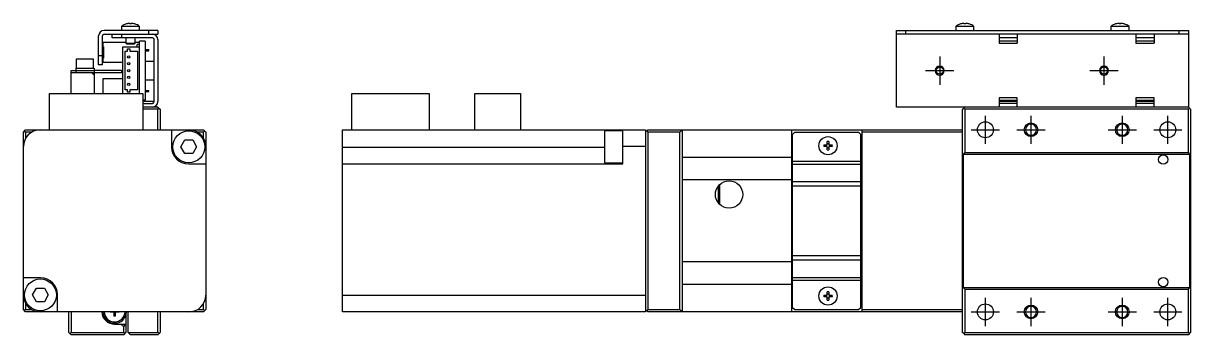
# Model space of a CAD drawing. Extents: x 0 to 542, y -8 to 227.
# Drawn here: x 285.9 to 541.8, y 85 to 153.4 of the extents above; entities that cross this region are included whole.
import ezdxf

# ---------------------------------------------------------------- set-up
doc = ezdxf.new("R2010")
doc.units = 0
doc.header["$LTSCALE"] = 0.5
doc.linetypes.add('CENTER', pattern=[50.8, 31.75, -6.35, 6.35, -6.35])
for name, color, linetype in [('MSM_CENTER', 1, 'CENTER'), ('MSM_CONTINUOUS', 7, 'CONTINUOUS'), ('MSM_NARROW', 5, 'CONTINUOUS')]:
    doc.layers.add(name, color=color, linetype=linetype)

msp = doc.modelspace()

# ---------------------------------------------------------------- linework, layer by layer
at = {"layer": 'MSM_CENTER'}
for p, q in [((486.8, 146.1), (486.8, 139.9)), ((522.8, 146.1), (522.8, 139.9)), ((483.7, 143), (489.9, 143)), ((519.7, 143), (525.9, 143)), ((496.8, 126.9), (496.8, 133.1)), ((506.8, 133.1), (506.8, 126.9)), ((526.8, 133.1), (526.8, 126.9)), ((536.8, 126.9), (536.8, 133.1)), ((493.7, 130), (499.9, 130)), ((503.7, 130), (509.9, 130)), ((523.7, 130), (529.9, 130)), ((533.7, 130), (539.9, 130)), ((496.8, 86.9), (496.8, 93.1)), ((506.8, 93.1), (506.8, 86.9)), ((526.8, 93.1), (526.8, 86.9)), ((536.8, 86.9), (536.8, 93.1)), ((493.7, 90), (499.9, 90)), ((503.7, 90), (509.9, 90)), ((523.7, 90), (529.9, 90)), ((533.7, 90), (539.9, 90))]:
    msp.add_line(p, q, dxfattribs=at)
at = {"layer": 'MSM_CONTINUOUS'}
for p, q in [((315.4, 151.8), (303.6, 151.8)), ((303.7, 151), (315.4, 151)), ((305.4, 150.2), (305.4, 151)), ((311.4, 152.697999), (307.4, 152.697999)), ((307.4, 152.697999), (307.4, 151.8)), ((307.4, 151), (307.4, 150.2)), ((308.471292, 153.255732), (308.45, 153.255732)), ((309.2, 153.255732), (309.2, 153.387476)), ((309.6, 153.255732), (309.2, 153.255732)), ((309.6, 153.387476), (309.6, 153.255732)), ((310.35, 153.255732), (310.328709, 153.255732)), ((311.4, 151.8), (311.4, 152.697999)), ((313.4, 151), (313.4, 151.8)), ((315.4, 151.8), (315.4, 151)), ((477.3, 151.8), (541.3, 151.8)), ((477.3, 135), (477.3, 151.8)), ((541.3, 151), (477.3, 151)), ((479.3, 151.8), (479.3, 151)), ((494.3, 152.697999), (490.3, 152.697999)), ((490.3, 152.697999), (490.3, 151.8)), ((491.371291, 153.255732), (491.35, 153.255732)), ((492.1, 153.255732), (492.1, 153.387476)), ((492.5, 153.255732), (492.1, 153.255732)), ((492.5, 153.387476), (492.5, 153.255732)), ((493.25, 153.255732), (493.228709, 153.255732)), ((494.3, 151.8), (494.3, 152.697999)), ((499.8, 151), (499.8, 149)), ((503.8, 151), (503.8, 149)), ((528.3, 152.697999), (524.3, 152.697999)), ((524.3, 152.697999), (524.3, 151.8)), ((525.371291, 153.255732), (525.35, 153.255732)), ((526.1, 153.255732), (526.1, 153.387476)), ((526.5, 153.255732), (526.1, 153.255732)), ((526.5, 153.387476), (526.5, 153.255732)), ((527.25, 153.255732), (527.228709, 153.255732)), ((528.3, 151.8), (528.3, 152.697999)), ((529.8, 151), (529.8, 149)), ((533.8, 151), (533.8, 149)), ((539.3, 151), (539.3, 151.8)), ((541.3, 151.8), (541.3, 135)), ((302.4, 144.3), (302.4, 150.6)), ((303.2, 150.5), (303.2, 144.3)), ((303.4, 149.25), (308.4, 149.25)), ((303.4, 148.25), (303.4, 149.25)), ((314.2, 150.2), (305.4, 150.2)), ((308.4, 150.199981), (308.4, 149)), ((308.4, 149), (310.4, 149)), ((308.4, 149), (308.6, 148.8)), ((310.2, 148.8), (308.6, 148.8)), ((310.2, 148.8), (310.4, 149)), ((310.4, 149), (310.4, 150.199981)), ((310.4, 149.25), (311.4, 149.25)), ((311.4, 148.705), (310.85, 148.705)), ((310.85, 148.25), (310.85, 148.705)), ((312.6, 149.5), (311.4, 149.5)), ((311.4, 138), (311.4, 149.5)), ((312.6, 149.5), (312.6, 136.5)), ((314.6, 136.2), (314.6, 149.8)), ((315.4, 149.8), (315.4, 136.2)), ((503.8, 150.2), (499.8, 150.2)), ((503.8, 149.5), (499.8, 149.5)), ((499.8, 149), (503.8, 149)), ((533.8, 150.2), (529.8, 150.2)), ((533.8, 149.5), (529.8, 149.5)), ((529.8, 149), (533.8, 149)), ((302.4, 146.3), (303.2, 146.3)), ((303.4, 148.25), (303.5, 148.25)), ((303.4, 147.45), (303.4, 146.55)), ((303.5, 147.45), (303.4, 147.45)), ((303.5, 147.075), (303.4, 147.075)), ((303.5, 146.925), (303.4, 146.925)), ((303.5, 146.55), (303.4, 146.55)), ((303.5, 148.25), (303.5, 145.75)), ((307.7, 148.25), (311.4, 148.25)), ((307.7, 138), (307.7, 148.25)), ((308.2, 147.25), (308.75, 147.25)), ((308.2, 138.75), (308.2, 147.25)), ((308.75, 147.25), (308.75, 147.75)), ((308.75, 147.75), (309.25, 147.75)), ((309.25, 147.75), (309.25, 147.25)), ((309.25, 147.25), (310.9, 147.25)), ((310.9, 147.25), (310.9, 138.75)), ((312.6, 147.625), (313.4, 147.625)), ((312.6, 147.375), (313.4, 147.375)), ((313.4, 147.375), (313.4, 147.625)), ((297.4, 143.5), (297.4, 142.5)), ((297.4, 143.5), (301.4, 143.5)), ((301.3, 145.5), (297.5, 145.5)), ((297.5, 145.5), (297.5, 143.5)), ((301.3, 143.5), (301.3, 145.5)), ((301.4, 143.5), (301.4, 138)), ((303.2, 144.3), (302.4, 144.3)), ((303.4, 144.75), (303.4, 145.75)), ((303.4, 145.75), (303.5, 145.75)), ((307.7, 144.75), (303.4, 144.75)), ((314.6, 145), (312.6, 145)), ((296.4, 143), (297.4, 143)), ((296.4, 138), (296.4, 143)), ((307.4, 142.5), (296.4, 142.5)), ((297.4, 143), (301.4, 143.000002)), ((300.9, 142.5), (301.4, 142)), ((307.4, 143.000002), (301.4, 143.000002)), ((303.4, 141.25), (307.7, 141.25)), ((303.4, 138), (303.4, 141.25)), ((307.4, 143.000002), (307.4, 142.5)), ((312.6, 141), (314.6, 141)), ((308.75, 138.75), (308.2, 138.75)), ((308.75, 138.25), (308.75, 138.75)), ((309.25, 138.25), (308.75, 138.25)), ((309.25, 138.75), (309.25, 138.25)), ((310.9, 138.75), (309.25, 138.75)), ((312.6, 138.625), (313.4, 138.625)), ((312.6, 138.375), (313.4, 138.375)), ((313.4, 138.375), (313.4, 138.625)), ((291.6, 130), (291.6, 138)), ((291.6, 138), (312.1, 138)), ((312.1, 138), (312.1, 130)), ((312.6, 136.5), (312.1, 136.5)), ((312.1, 135.8), (314.2, 135.8)), ((312.111325, 136.3), (314.4, 136.3)), ((314.4, 135.85359), (314.4, 136.3)), ((357.9, 130), (357.9, 138)), ((357.9, 138), (374.9, 138)), ((374.9, 138), (374.9, 130)), ((384.9, 130), (384.9, 138)), ((384.9, 138), (394.9, 138)), ((394.9, 138), (394.9, 130)), ((503.8, 137), (499.8, 137)), ((499.8, 137), (499.8, 135)), ((499.8, 136.5), (503.8, 136.5)), ((499.8, 136.3), (503.8, 136.3)), ((503.8, 135.8), (499.8, 135.8)), ((503.8, 135), (503.8, 137)), ((533.8, 137), (529.8, 137)), ((529.8, 137), (529.8, 135)), ((529.8, 136.5), (533.8, 136.5)), ((529.8, 136.3), (533.8, 136.3)), ((533.8, 135.8), (529.8, 135.8)), ((533.8, 135), (533.8, 137)), ((315.4, 135), (312.1, 135)), ((315.4, 134.5), (312.1, 134.5)), ((315.4, 135), (315.9, 134.5)), ((315.4, 134.5), (315.65, 134.75)), ((315.4, 130), (315.4, 134.5)), ((315.9, 134.5), (315.9, 130)), ((541.3, 135), (477.3, 135)), ((491.8, 134.5), (492.05, 134.75)), ((491.8, 85.5), (491.8, 134.5)), ((492.3, 135), (492.05, 134.75)), ((492.05, 134.75), (492.3, 134.5)), ((492.3, 134.5), (492.3, 125)), ((541.3, 134.5), (492.3, 134.5)), ((541.8, 134.5), (541.3, 135)), ((541.3, 134.5), (541.55, 134.75)), ((541.3, 125), (541.3, 134.5)), ((541.8, 134.5), (541.8, 85.5)), ((285.9, 129.5), (286.4, 130)), ((285.9, 90.5), (285.9, 129.5)), ((286.4, 129.5), (286.15, 129.75)), ((286.4, 130), (325.4, 130)), ((287.742583, 129.5), (286.4, 129.5)), ((286.4, 129.5), (286.4, 128.157418)), ((318.411775, 130), (318.411775, 126.211775)), ((325.4, 129.5), (324.057418, 129.5)), ((325.4, 130), (325.9, 129.5)), ((325.65, 129.75), (325.4, 129.5)), ((325.4, 128.157418), (325.4, 129.5)), ((325.9, 129.5), (325.9, 90.5)), ((355.9, 90), (355.9, 130)), ((355.9, 130), (422.3, 130)), ((413.3, 129.763456), (413.3, 122.763456)), ((417.3, 129.763456), (413.3, 129.763456)), ((417.3, 122.511775), (417.3, 130)), ((422.3, 130), (422.3, 90)), ((422.55, 129.75), (422.3, 129.5)), ((422.8, 130), (422.55, 129.75)), ((422.55, 129.75), (422.8, 129.5)), ((422.8, 130), (491.8, 130)), ((422.8, 129.5), (422.8, 90.5)), ((429.8, 129.5), (422.8, 129.5)), ((429.8, 129.5), (430.3, 130)), ((429.8, 90.5), (429.8, 129.5)), ((430.3, 130), (430.3, 90)), ((454.3, 130), (454.3, 90)), ((455, 129.5), (454.5, 129)), ((454.5, 91), (454.5, 129)), ((455, 129.5), (469, 129.5)), ((469.5, 129), (469, 129.5)), ((469.5, 91), (469.5, 129)), ((469.8, 90), (469.8, 130)), ((491.8, 129.5), (469.8, 129.5)), ((320.431406, 126.263456), (321.297431, 127.763456)), ((321.297431, 124.763456), (320.431406, 126.263456)), ((321.297431, 127.763456), (323.029482, 127.763456)), ((323.029482, 127.763456), (323.895507, 126.263456)), ((323.895507, 126.263456), (323.029482, 124.763456)), ((355.9, 126.211775), (413.3, 126.211775)), ((422.3, 126.3), (417.3, 126.3)), ((461.371291, 126.7), (462.1, 126.7)), ((462.1, 126.3), (461.371291, 126.3)), ((462.1, 126.7), (462.1, 127.428709)), ((462.1, 125.571291), (462.1, 126.3)), ((462.5, 127.428709), (462.5, 126.7)), ((462.5, 126.7), (463.228709, 126.7)), ((462.5, 126.3), (462.5, 125.571291)), ((463.228709, 126.3), (462.5, 126.3)), ((323.029482, 124.763456), (321.297431, 124.763456)), ((430.3, 124), (454.3, 124)), ((454.5, 124.25), (454.3, 124.25)), ((454.5, 123.12132), (469.5, 123.12132)), ((469.8, 124.25), (469.5, 124.25)), ((469.8, 123.75), (469.5, 123.75)), ((492.3, 125), (491.95, 124.65)), ((491.95, 124.65), (491.95, 95.35)), ((491.95, 124.65), (541.65, 124.65)), ((492.3, 125), (541.3, 125)), ((541.65, 124.65), (541.3, 125)), ((541.65, 95.35), (541.65, 124.65)), ((322.111775, 122.511775), (325.9, 122.511775)), ((355.9, 122.511775), (417.3, 122.511775)), ((413.3, 122.763456), (417.3, 122.763456)), ((454.5, 121), (454.3, 121)), ((469.5, 122.414214), (454.5, 122.414214)), ((454.3, 119), (430.3, 119)), ((438.3, 113.873864), (438.3, 117.726136)), ((438.6, 113.563932), (438.6, 118.036068)), ((454.5, 120), (454.3, 120)), ((454.5, 118.646447), (469.5, 118.646447)), ((469.5, 118.25), (469.8, 118.25)), ((454.5, 117.272971), (454.3, 117.272971)), ((469.5, 117.585787), (454.5, 117.585787)), ((438.3, 114), (438.2, 114)), ((454.3, 114.772971), (454.5, 114.772971)), ((469.6, 115), (469.5, 115)), ((469.6, 105), (469.6, 115)), ((469.8, 114.8), (469.6, 115)), ((454.3, 112.272971), (454.5, 112.272971)), ((454.5, 107.727029), (454.3, 107.727029)), ((454.5, 105.227029), (454.3, 105.227029)), ((469.5, 105), (469.6, 105)), ((469.6, 105), (469.8, 105.2)), ((454.3, 102.727029), (454.5, 102.727029)), ((454.5, 102.414214), (469.5, 102.414214)), ((454.3, 101), (430.3, 101)), ((454.3, 100), (454.5, 100)), ((469.5, 101.353554), (454.5, 101.353554)), ((469.8, 101.75), (469.5, 101.75)), ((289.688226, 97.488225), (285.9, 97.488225)), ((454.3, 99), (454.5, 99)), ((454.5, 97.585787), (469.5, 97.585787)), ((287.904494, 93.736544), (288.770519, 95.236544)), ((288.770519, 95.236544), (290.50257, 95.236544)), ((290.50257, 95.236544), (291.368595, 93.736544)), ((454.3, 96), (430.3, 96)), ((454.3, 95.75), (454.5, 95.75)), ((469.5, 96.87868), (454.5, 96.87868)), ((469.5, 96.25), (469.8, 96.25)), ((469.5, 95.75), (469.8, 95.75)), ((491.95, 95.35), (492.3, 95)), ((491.95, 95.35), (541.65, 95.35)), ((492.3, 95), (492.3, 85.5)), ((492.3, 95), (541.3, 95)), ((541.3, 95), (541.65, 95.35)), ((541.3, 85.5), (541.3, 95)), ((288.770519, 92.236544), (287.904494, 93.736544)), ((290.50257, 92.236544), (288.770519, 92.236544)), ((291.368595, 93.736544), (290.50257, 92.236544)), ((293.388226, 90), (293.388226, 93.788225)), ((355.9, 93.7), (422.3, 93.7)), ((461.371291, 93.7), (462.1, 93.7)), ((462.1, 93.3), (461.371291, 93.3)), ((462.1, 93.7), (462.1, 94.428709)), ((462.1, 92.571291), (462.1, 93.3)), ((462.5, 94.428709), (462.5, 93.7)), ((462.5, 93.7), (463.228709, 93.7)), ((462.5, 93.3), (462.5, 92.571291)), ((463.228709, 93.3), (462.5, 93.3)), ((286.4, 90), (285.9, 90.5)), ((286.15, 90.25), (286.4, 90.5)), ((286.4, 91.842583), (286.4, 90.5)), ((286.4, 90.5), (287.742583, 90.5)), ((325.4, 90), (286.4, 90)), ((295.9, 85.5), (295.9, 90)), ((296.4, 90), (296.4, 85.5)), ((304.9, 89.955), (304.9, 90)), ((305.695, 89.955), (304.9, 89.955)), ((305.435053, 89.99999), (305.429994, 89.955)), ((305.755, 89.895), (305.755, 89.1)), ((305.755, 89.629993), (306.045, 89.629993)), ((306.045, 89.895), (306.045, 89.1)), ((306.9, 89.955), (306.105, 89.955)), ((306.364948, 89.99999), (306.370007, 89.955)), ((306.9, 89.955), (306.9, 90)), ((308.9, 85.5), (308.9, 90)), ((315.4, 85.5), (315.4, 90)), ((315.9, 90), (315.9, 85.5)), ((324.057418, 90.5), (325.4, 90.5)), ((325.4, 90.5), (325.4, 91.842583)), ((325.65, 90.25), (325.4, 90.5)), ((325.9, 90.5), (325.4, 90)), ((422.3, 90), (355.9, 90)), ((422.55, 90.25), (422.3, 90.5)), ((422.8, 90.5), (422.55, 90.25)), ((422.55, 90.25), (422.8, 90)), ((422.8, 90.5), (429.8, 90.5)), ((491.8, 90), (422.8, 90)), ((430.3, 90), (429.8, 90.5)), ((454.5, 91), (455, 90.5)), ((455, 90.5), (469, 90.5)), ((469, 90.5), (469.5, 91)), ((469.8, 90.5), (491.8, 90.5)), ((306.045, 89.1), (305.755, 89.1)), ((305.9, 87.3), (308.4, 87.3)), ((307.3, 87.3), (307.9, 86.7)), ((307.9, 86.7), (308.324265, 87.3)), ((308.4, 89.385857), (308.4, 85.5)), ((296.4, 85), (295.9, 85.5)), ((296.4, 85.5), (296.15, 85.25)), ((296.4, 85.5), (307.9, 85.5)), ((307.9, 85), (296.4, 85)), ((307.9, 85.5), (307.9, 86.7)), ((308.15, 85.25), (307.9, 85.5)), ((307.9, 85), (308.4, 85.5)), ((308.9, 85.5), (315.4, 85.5)), ((309.4, 85), (308.9, 85.5)), ((315.4, 85), (309.4, 85)), ((315.65, 85.25), (315.4, 85.5)), ((315.9, 85.5), (315.4, 85)), ((492.05, 85.25), (491.8, 85.5)), ((492.3, 85.5), (492.05, 85.25)), ((492.05, 85.25), (492.3, 85)), ((492.3, 85.5), (541.3, 85.5)), ((541.3, 85), (492.3, 85)), ((541.55, 85.25), (541.3, 85.5)), ((541.3, 85), (541.8, 85.5))]:
    msp.add_line(p, q, dxfattribs=at)
for centre, radius in [((309, 146), 0.25), ((309, 144.5), 0.25), ((486.8, 143), 0.7835), ((522.8, 143), 0.7835), ((309, 143), 0.25), ((309, 141.5), 0.25), ((309, 140), 0.25), ((496.8, 130), 1.75), ((536.8, 130), 1.75), ((322.163456, 126.263456), 3.5), ((462.3, 126.5), 2), ((535.8, 123.45), 1.025), ((440.6, 115.8), 3), ((535.8, 96.55), 1.025), ((289.636544, 93.736544), 3.5), ((462.3, 93.5), 2), ((496.8, 90), 1.75), ((536.8, 90), 1.75)]:
    msp.add_circle(centre, radius, dxfattribs=at)
at = {"layer": 'MSM_CONTINUOUS', "extrusion": (0, 0, -1)}
for centre in [(-506.8, 130), (-526.8, 130), (-506.8, 90), (-526.8, 90)]:
    msp.add_circle(centre, 1.2295, dxfattribs=at)
at = {"layer": 'MSM_CONTINUOUS'}
for centre, radius, start, end in [((303.6, 150.6), 1.2, 90, 180), ((303.7, 150.5), 0.5, 90, 180), ((309.4, 150.2), 3.2, 107.270005, 128.682187), ((309.4, 150.2), 3.193744, 93.59035, 106.905258), ((309.4, 150.2), 3.193744, 73.094742, 86.40965), ((309.4, 150.2), 3.2, 51.317813, 72.729995), ((314.2, 149.8), 1.2, 0, 90), ((492.3, 150.2), 3.2, 107.270005, 128.682187), ((492.3, 150.2), 3.193744, 93.59035, 106.905258), ((492.3, 150.2), 3.193744, 73.094742, 86.40965), ((492.3, 150.2), 3.2, 51.317813, 72.729995), ((526.3, 150.2), 3.2, 107.270005, 128.682187), ((526.3, 150.2), 3.193744, 93.59035, 106.905258), ((526.3, 150.2), 3.193744, 73.094742, 86.40965), ((526.3, 150.2), 3.2, 51.317813, 72.729995), ((314.2, 149.8), 0.4, 0, 90), ((314.2, 136.2), 1.2, 270, 0), ((314.2, 136.2), 0.4, 270, 0), ((289.6, 126.3), 3.7, 90, 180), ((322.2, 126.3), 3.7, 0, 90), ((322.111775, 126.211775), 3.7, 180, 270), ((462.3, 126.5), 0.95, 167.846803, 192.153197), ((462.3, 126.5), 0.435085, 152.633517, 207.366483), ((462.3, 126.5), 0.95, 77.846803, 102.153197), ((462.3, 126.5), 0.435085, 62.633517, 117.366483), ((462.3, 126.5), 0.435085, 242.633517, 297.366483), ((462.3, 126.5), 0.95, 257.846803, 282.153197), ((462.3, 126.5), 0.435085, 332.633517, 27.366483), ((462.3, 126.5), 0.95, 347.846803, 12.153197), ((289.688226, 93.788225), 3.7, 0, 90), ((289.6, 93.7), 3.7, 180, 270), ((322.2, 93.7), 3.7, 270, 0), ((462.3, 93.5), 0.95, 167.846803, 192.153197), ((462.3, 93.5), 0.435085, 152.633517, 207.366483), ((462.3, 93.5), 0.95, 77.846803, 102.153197), ((462.3, 93.5), 0.435085, 62.633517, 117.366483), ((462.3, 93.5), 0.435085, 242.633517, 297.366483), ((462.3, 93.5), 0.95, 257.846803, 282.153197), ((462.3, 93.5), 0.435085, 332.633517, 27.366483), ((462.3, 93.5), 0.95, 347.846803, 12.153197), ((305.9, 90.1), 2.8, 182.046713, 270), ((305.9, 90.1), 2.6, 182.204228, 357.795772), ((305.9, 90.1), 2.3, 182.491906, 357.508094), ((305.695, 89.895), 0.06, 0, 90), ((306.105, 89.895), 0.06, 90, 180)]:
    msp.add_arc(centre, radius, start, end, dxfattribs=at)
at = {"layer": 'MSM_NARROW', "extrusion": (0, 0, -1)}
for centre in [(-486.8, 143), (-522.8, 143)]:
    msp.add_circle(centre, 1, dxfattribs=at)
at = {"layer": 'MSM_NARROW'}
for centre in [(506.8, 130), (526.8, 130), (506.8, 90), (526.8, 90)]:
    msp.add_circle(centre, 1.5, dxfattribs=at)

doc.saveas('drawing.dxf')
